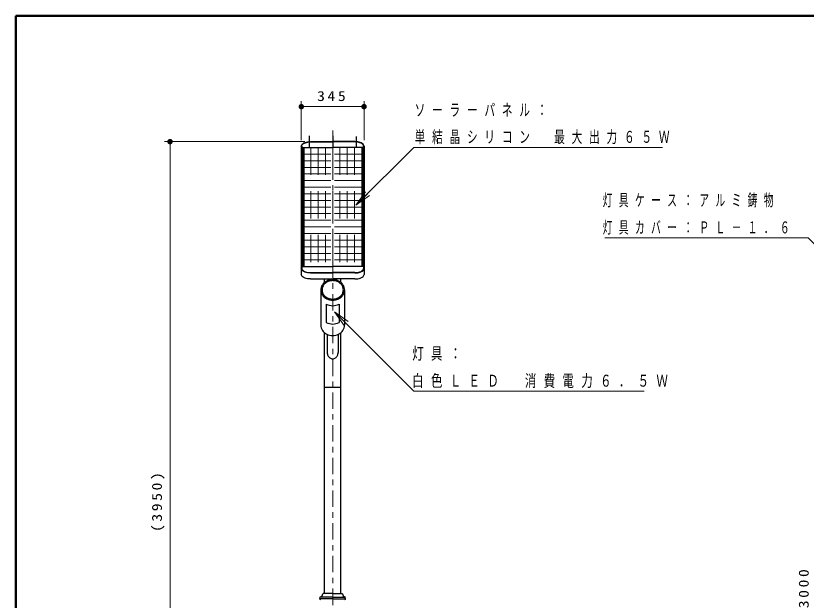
# Model space of a CAD drawing. Units: millimetres on the paper, scale 1:30. Extents: x 895 to 1260, y 264 to 554.
# Drawn here: x 895 to 1039.9, y 446.8 to 554 of the extents above; entities that cross this region are included whole.
import ezdxf

# ---------------------------------------------------------------- set-up
doc = ezdxf.new("R2010")
doc.units = ezdxf.units.MM
doc.linetypes.add('USER2', pattern=[6, 3, -1, 1, -1])
doc.linetypes.add('USER4', pattern=[8, 5, -3])
doc.layers.add('1_30', color=7, linetype='Continuous', lineweight=25)
doc.layers.add('NAKAMURA図枠', color=7, linetype='Continuous', lineweight=13)
doc.styles.add('ＭＳ ゴシック', font='')
doc.styles.get('ＭＳ ゴシック').set_extended_font_data('MS Gothic')

# ---------------------------------------------------------------- blocks, each defined once
blk = doc.blocks.new('filled_dot')
at = {"color": 0, "linetype": 'Continuous', "lineweight": -2, "const_width": 1.25}
blk.add_lwpolyline([(-0.625, 0, 1), (0.625, 0, 1)], format="xyb", close=True, dxfattribs=at)

msp = doc.modelspace()

# ---------------------------------------------------------------- linework, layer by layer
at = {"layer": '1_30', "lineweight": 13}
for p, q in [((947.324, 531.173), (947.324, 538.338)), ((958.824, 531.173), (958.824, 538.338)), ((947.324, 537.338), (958.824, 537.338)), ((947.99, 530.923), (922.266, 530.923)), ((923.266, 399.16), (923.266, 530.923)), ((957.337, 519.248), (959.105, 521.723)), ((957.337, 519.248), (959.458, 521.37)), ((959.812, 521.016), (957.337, 519.248)), ((955.199, 497.204), (953.431, 499.679)), ((953.431, 499.679), (955.906, 497.911)), ((953.431, 499.679), (955.553, 497.557))]:
    msp.add_line(p, q, dxfattribs=at)
at = {"layer": '1_30', "color": 2}
for p, q in [((948.74, 531.968), (948.74, 529.84)), ((953.074, 531.968), (953.074, 529.84)), ((957.407, 531.885), (957.407, 529.757)), ((950.907, 503.731), (950.907, 497.231)), ((955.24, 503.731), (955.24, 497.231)), ((951.907, 501.125), (951.907, 497.758)), ((954.24, 501.125), (954.24, 497.758)), ((952.065, 495.57), (952.065, 492.255)), ((954.082, 495.57), (954.082, 492.255))]:
    msp.add_line(p, q, dxfattribs=at)
at = {"layer": '1_30', "linetype": 'USER2', "lineweight": 13}
msp.add_line((953.074, 532.934), (953.074, 360.672), dxfattribs=at)
at = {"layer": '1_30', "color": 1}
for p, q in [((948.99, 530.923), (953.074, 530.923)), ((948.99, 530.873), (953.074, 530.873)), ((957.157, 530.923), (953.074, 530.923)), ((957.157, 530.873), (953.074, 530.873)), ((947.324, 530.09), (947.324, 506.576)), ((947.424, 530.09), (947.424, 507.673)), ((958.724, 530.09), (958.724, 507.673)), ((958.824, 530.09), (958.824, 506.576)), ((948.99, 506.89), (953.074, 506.89)), ((948.99, 506.84), (953.074, 506.84)), ((948.99, 505.743), (953.074, 505.743)), ((957.157, 506.89), (953.074, 506.89)), ((957.157, 506.84), (953.074, 506.84)), ((957.157, 505.743), (953.074, 505.743))]:
    msp.add_line(p, q, dxfattribs=at)
at = {"layer": '1_30'}
for p, q in [((947.424, 529.84), (953.074, 529.84)), ((947.59, 529.84), (947.59, 508.007)), ((947.757, 529.84), (947.757, 508.007)), ((958.724, 529.84), (953.074, 529.84)), ((958.39, 529.84), (958.39, 508.007)), ((958.557, 529.84), (958.557, 508.007)), ((947.424, 508.007), (953.074, 508.007)), ((958.724, 508.007), (953.074, 508.007)), ((948.641, 506.91), (953.074, 506.91)), ((951.589, 505.097), (951.589, 505.743)), ((954.559, 505.097), (954.559, 505.743)), ((951.589, 448.06), (951.589, 495.865)), ((954.559, 448.06), (954.559, 495.865)), ((954.559, 485.826), (951.589, 485.826)), ((953.074, 448.06), (951.351, 448.06)), ((953.074, 448.06), (954.796, 448.06)), ((950.744, 447.13), (950.755, 447.347)), ((953.074, 447.06), (950.81, 447.06)), ((953.074, 447.393), (950.817, 447.393)), ((953.074, 447.06), (950.985, 447.06)), ((953.074, 447.393), (955.331, 447.393)), ((953.074, 447.06), (955.162, 447.06)), ((953.074, 447.06), (955.337, 447.06)), ((953.074, 447.06), (955.162, 447.06)), ((955.403, 447.13), (955.392, 447.347))]:
    msp.add_line(p, q, dxfattribs=at)
at = {"layer": '1_30', "linetype": 'USER4', "lineweight": 13}
for p, q in [((949.086, 529.84), (949.086, 508.007)), ((950.415, 529.84), (950.415, 508.007)), ((951.744, 529.84), (951.744, 508.007)), ((953.074, 529.84), (953.074, 508.007)), ((954.403, 529.84), (954.403, 508.007)), ((955.732, 529.84), (955.732, 508.007)), ((957.061, 529.84), (957.061, 508.007)), ((947.757, 528.627), (953.074, 528.627)), ((947.757, 527.414), (953.074, 527.414)), ((958.39, 528.627), (953.074, 528.627)), ((958.39, 527.414), (953.074, 527.414)), ((947.757, 526.201), (953.074, 526.201)), ((958.39, 526.201), (953.074, 526.201)), ((947.757, 524.988), (953.074, 524.988)), ((958.39, 524.988), (953.074, 524.988)), ((947.757, 523.775), (953.074, 523.775)), ((958.39, 523.775), (953.074, 523.775)), ((947.757, 522.562), (953.074, 522.562)), ((958.39, 522.562), (953.074, 522.562)), ((947.757, 521.349), (953.074, 521.349)), ((947.757, 520.136), (953.074, 520.136)), ((958.39, 521.349), (953.074, 521.349)), ((958.39, 520.136), (953.074, 520.136)), ((947.757, 518.923), (953.074, 518.923)), ((958.39, 518.923), (953.074, 518.923)), ((947.757, 517.71), (953.074, 517.71)), ((958.39, 517.71), (953.074, 517.71)), ((947.757, 516.497), (953.074, 516.497)), ((958.39, 516.497), (953.074, 516.497)), ((947.757, 515.284), (953.074, 515.284)), ((958.39, 515.284), (953.074, 515.284)), ((947.757, 514.071), (953.074, 514.071)), ((947.757, 512.859), (953.074, 512.859)), ((958.39, 514.071), (953.074, 514.071)), ((958.39, 512.859), (953.074, 512.859)), ((947.757, 511.646), (953.074, 511.646)), ((958.39, 511.646), (953.074, 511.646)), ((947.757, 510.433), (953.074, 510.433)), ((958.39, 510.433), (953.074, 510.433)), ((947.757, 509.22), (953.074, 509.22)), ((958.39, 509.22), (953.074, 509.22))]:
    msp.add_line(p, q, dxfattribs=at)
at = {"layer": '1_30', "color": 1}
for points in [[(947.324, 530.09), (947.344, 530.22), (947.405, 530.348), (947.505, 530.468), (947.642, 530.58), (947.812, 530.679), (948.011, 530.764), (948.234, 530.832), (948.475, 530.883), (948.73, 530.913), (948.99, 530.923)], [(947.424, 530.09), (947.443, 530.213), (947.5, 530.332), (947.594, 530.446), (947.723, 530.55), (947.882, 530.644), (948.069, 530.724), (948.279, 530.788), (948.506, 530.835), (948.745, 530.864), (948.99, 530.873)], [(958.824, 530.09), (958.803, 530.22), (958.742, 530.348), (958.642, 530.468), (958.505, 530.58), (958.335, 530.679), (958.137, 530.764), (957.914, 530.832), (957.672, 530.883), (957.418, 530.913), (957.157, 530.923)], [(958.724, 530.09), (958.704, 530.213), (958.647, 530.332), (958.553, 530.446), (958.424, 530.55), (958.265, 530.644), (958.078, 530.724), (957.868, 530.788), (957.641, 530.835), (957.402, 530.864), (957.157, 530.873)], [(948.99, 506.84), (948.73, 506.85), (948.475, 506.881), (948.234, 506.931), (948.011, 506.999), (947.812, 507.084), (947.642, 507.184), (947.505, 507.295), (947.405, 507.416), (947.344, 507.543), (947.324, 507.673)], [(947.424, 507.673), (947.443, 507.551), (947.5, 507.431), (947.594, 507.318), (947.723, 507.213), (947.882, 507.119), (948.069, 507.04), (948.279, 506.975), (948.506, 506.928), (948.745, 506.9), (948.99, 506.89)], [(957.157, 506.84), (957.418, 506.85), (957.672, 506.881), (957.914, 506.931), (958.137, 506.999), (958.335, 507.084), (958.505, 507.184), (958.642, 507.295), (958.742, 507.416), (958.803, 507.543), (958.824, 507.673)], [(957.157, 506.89), (957.402, 506.9), (957.641, 506.928), (957.868, 506.975), (958.078, 507.04), (958.265, 507.119), (958.424, 507.213), (958.553, 507.318), (958.647, 507.431), (958.704, 507.551), (958.724, 507.673)], [(948.99, 505.743), (948.73, 505.753), (948.475, 505.784), (948.234, 505.834), (948.011, 505.902), (947.812, 505.987), (947.642, 506.087), (947.505, 506.198), (947.405, 506.319), (947.344, 506.446), (947.324, 506.576)], [(957.157, 505.743), (957.418, 505.753), (957.672, 505.784), (957.914, 505.834), (958.137, 505.902), (958.335, 505.987), (958.505, 506.087), (958.642, 506.198), (958.742, 506.319), (958.803, 506.446), (958.824, 506.576)]]:
    msp.add_lwpolyline(points, dxfattribs=at)
at = {"layer": '1_30', "lineweight": 13}
for points in [[(957.337, 519.248), (967.959, 529.871), (1013.519, 529.871)], [(1049.797, 503.686), (1040.209, 513.275), (1002.98, 513.275)], [(953.431, 499.679), (967.959, 485.15), (1010.13, 485.15)]]:
    msp.add_lwpolyline(points, dxfattribs=at)
at = {"layer": '1_30', "color": 2}
for points in [[(950.907, 503.731), (950.915, 503.567), (950.94, 503.405), (950.981, 503.245), (951.038, 503.089), (951.11, 502.938), (951.197, 502.792), (951.299, 502.654), (951.414, 502.525), (951.542, 502.404), (951.681, 502.293), (951.831, 502.194), (951.99, 502.106), (952.158, 502.03), (952.333, 501.967), (952.513, 501.918), (952.697, 501.883), (952.885, 501.861), (953.074, 501.854), (953.262, 501.861), (953.45, 501.883), (953.634, 501.918), (953.815, 501.967), (953.989, 502.03), (954.157, 502.106), (954.316, 502.194), (954.466, 502.293), (954.606, 502.404), (954.733, 502.525), (954.848, 502.654), (954.95, 502.792), (955.037, 502.938), (955.11, 503.089), (955.166, 503.245), (955.207, 503.405), (955.232, 503.567), (955.24, 503.731), (955.232, 503.894), (955.207, 504.056), (955.166, 504.216), (955.11, 504.372), (955.037, 504.524), (954.95, 504.669), (954.848, 504.807), (954.733, 504.937), (954.606, 505.057), (954.466, 505.168), (954.316, 505.268), (954.157, 505.356), (953.989, 505.431), (953.815, 505.494), (953.634, 505.543), (953.45, 505.579), (953.262, 505.6), (953.074, 505.607), (952.885, 505.6), (952.697, 505.579), (952.513, 505.543), (952.333, 505.494), (952.158, 505.431), (951.99, 505.356), (951.831, 505.268), (951.681, 505.168), (951.542, 505.057), (951.414, 504.937), (951.299, 504.807), (951.197, 504.669), (951.11, 504.524), (951.038, 504.372), (950.981, 504.216), (950.94, 504.056), (950.915, 503.894)], [(951.117, 503.731), (951.125, 503.583), (951.147, 503.436), (951.184, 503.292), (951.235, 503.151), (951.301, 503.015), (951.379, 502.884), (951.471, 502.759), (951.575, 502.642), (951.69, 502.533), (951.816, 502.433), (951.951, 502.343), (952.095, 502.263), (952.247, 502.195), (952.404, 502.139), (952.567, 502.094), (952.734, 502.062), (952.903, 502.043), (953.074, 502.036), (953.244, 502.043), (953.413, 502.062), (953.58, 502.094), (953.743, 502.139), (953.9, 502.195), (954.052, 502.263), (954.196, 502.343), (954.331, 502.433), (954.457, 502.533), (954.572, 502.642), (954.676, 502.759), (954.768, 502.884), (954.847, 503.015), (954.912, 503.151), (954.963, 503.292), (955, 503.436), (955.022, 503.583), (955.03, 503.731), (955.022, 503.878), (955, 504.025), (954.963, 504.169), (954.912, 504.31), (954.847, 504.447), (954.768, 504.578), (954.676, 504.702), (954.572, 504.82), (954.457, 504.929), (954.331, 505.028), (954.196, 505.118), (954.052, 505.198), (953.9, 505.266), (953.743, 505.323), (953.58, 505.367), (953.413, 505.399), (953.244, 505.418), (953.074, 505.425), (952.903, 505.418), (952.734, 505.399), (952.567, 505.367), (952.404, 505.323), (952.247, 505.266), (952.095, 505.198), (951.951, 505.118), (951.816, 505.028), (951.69, 504.929), (951.575, 504.82), (951.471, 504.702), (951.379, 504.578), (951.301, 504.447), (951.235, 504.31), (951.184, 504.169), (951.147, 504.025), (951.125, 503.878)]]:
    msp.add_lwpolyline(points, close=True, dxfattribs=at)
for points in [[(951.907, 501.125), (952.177, 500.998), (952.466, 500.905), (952.767, 500.849), (953.074, 500.83), (953.381, 500.849), (953.681, 500.905), (953.97, 500.998), (954.24, 501.125)], [(950.907, 497.231), (950.925, 496.986), (950.981, 496.745), (951.072, 496.513), (951.197, 496.293), (951.355, 496.089), (951.542, 495.904), (951.755, 495.742), (951.99, 495.606), (952.244, 495.498), (952.513, 495.419), (952.791, 495.371), (953.074, 495.355), (953.356, 495.371), (953.634, 495.419), (953.903, 495.498), (954.157, 495.606), (954.393, 495.742), (954.606, 495.904), (954.793, 496.089), (954.95, 496.293), (955.075, 496.513), (955.166, 496.745), (955.222, 496.986), (955.24, 497.231)], [(951.907, 497.758), (952.177, 497.631), (952.466, 497.538), (952.767, 497.482), (953.074, 497.463), (953.381, 497.482), (953.681, 497.538), (953.97, 497.631), (954.24, 497.758)], [(952.065, 492.255), (952.074, 492.103), (952.1, 491.954), (952.142, 491.809), (952.2, 491.673), (952.274, 491.546), (952.361, 491.432), (952.46, 491.331), (952.569, 491.247), (952.688, 491.179), (952.813, 491.13), (952.942, 491.101), (953.074, 491.091), (953.205, 491.101), (953.335, 491.13), (953.459, 491.179), (953.578, 491.247), (953.687, 491.331), (953.787, 491.432), (953.874, 491.546), (953.947, 491.673), (954.005, 491.809), (954.048, 491.954), (954.073, 492.103), (954.082, 492.255)]]:
    msp.add_lwpolyline(points, dxfattribs=at)
at = {"layer": '1_30'}
for centre, radius, start, end in [((950.558, 448.099), 0.733, 289.2632, 352.41487), ((951.351, 447.993), 0.0667, 90, 172.41487), ((954.796, 447.993), 0.0667, 7.58513, 90), ((955.589, 448.099), 0.733, 187.58513, 250.7368), ((950.985, 446.793), 0.267, 90, 175.0004), ((950.81, 447.126), 0.0667, 177, 270), ((950.822, 447.343), 0.0667, 109.2632, 177), ((955.162, 446.793), 0.267, 4.9996, 90), ((955.337, 447.126), 0.0667, 270, 3), ((955.325, 447.343), 0.0667, 3, 70.7368)]:
    msp.add_arc(centre, radius, start, end, dxfattribs=at)
at = {"layer": 'NAKAMURA図枠', "lineweight": 50}
for p, q in [((895, 554), (895, 297)), ((1260, 554), (895, 554))]:
    msp.add_line(p, q, dxfattribs=at)

# ---------------------------------------------------------------- block references
at = {"layer": '1_30', "lineweight": 13, "xscale": 0.4, "yscale": 0.4}
msp.add_blockref('filled_dot', (947.324, 537.338), dxfattribs=at)
for p, rotation in [((958.824, 537.338), 180), ((923.266, 530.923), 270)]:
    msp.add_blockref('filled_dot', p, dxfattribs=dict(at, rotation=rotation))

# ---------------------------------------------------------------- texts
at = {"layer": '1_30', "style": 'ＭＳ ゴシック'}
for s, insert, char_height, attachment_point in [('\\T1.33;\\W1.15;345', (953.074, 538.338), 1.833, 8), ('\\T1.64;\\W0.65;ソーラーパネル：', (968.092, 536.671), 2.199, 4), ('\\T1.64;\\W0.65;単結晶シリコン\u3000最大出力６５Ｗ', (968.092, 531.671), 2.199, 4), ('\\T1.64;\\W0.6;灯具ケース：アルミ鋳物', (1002.563, 520.075), 2.199, 4), ('\\T1.64;\\W0.6;灯具カバー：ＰＬ－１．６', (1002.563, 515.075), 2.199, 4), ('\\T1.64;\\W0.7;灯具：', (967.642, 491.95), 2.199, 4), ('\\T1.64;\\W0.7;白色ＬＥＤ\u3000消費電力６．５Ｗ', (967.642, 486.95), 2.199, 4)]:
    msp.add_mtext(s, dxfattribs=dict(at, insert=insert, char_height=char_height, attachment_point=attachment_point))
at = {"layer": '1_30', "char_height": 1.833, "attachment_point": 8, "rotation": 90, "style": 'ＭＳ ゴシック'}
for s, insert in [('\\T1.33;\\W1.15;(3950)', (922.266, 465.042)), ('\\T1.33;\\W1.15;3000', (1040.343, 449.16))]:
    msp.add_mtext(s, dxfattribs=dict(at, insert=insert))

doc.saveas('drawing.dxf')
